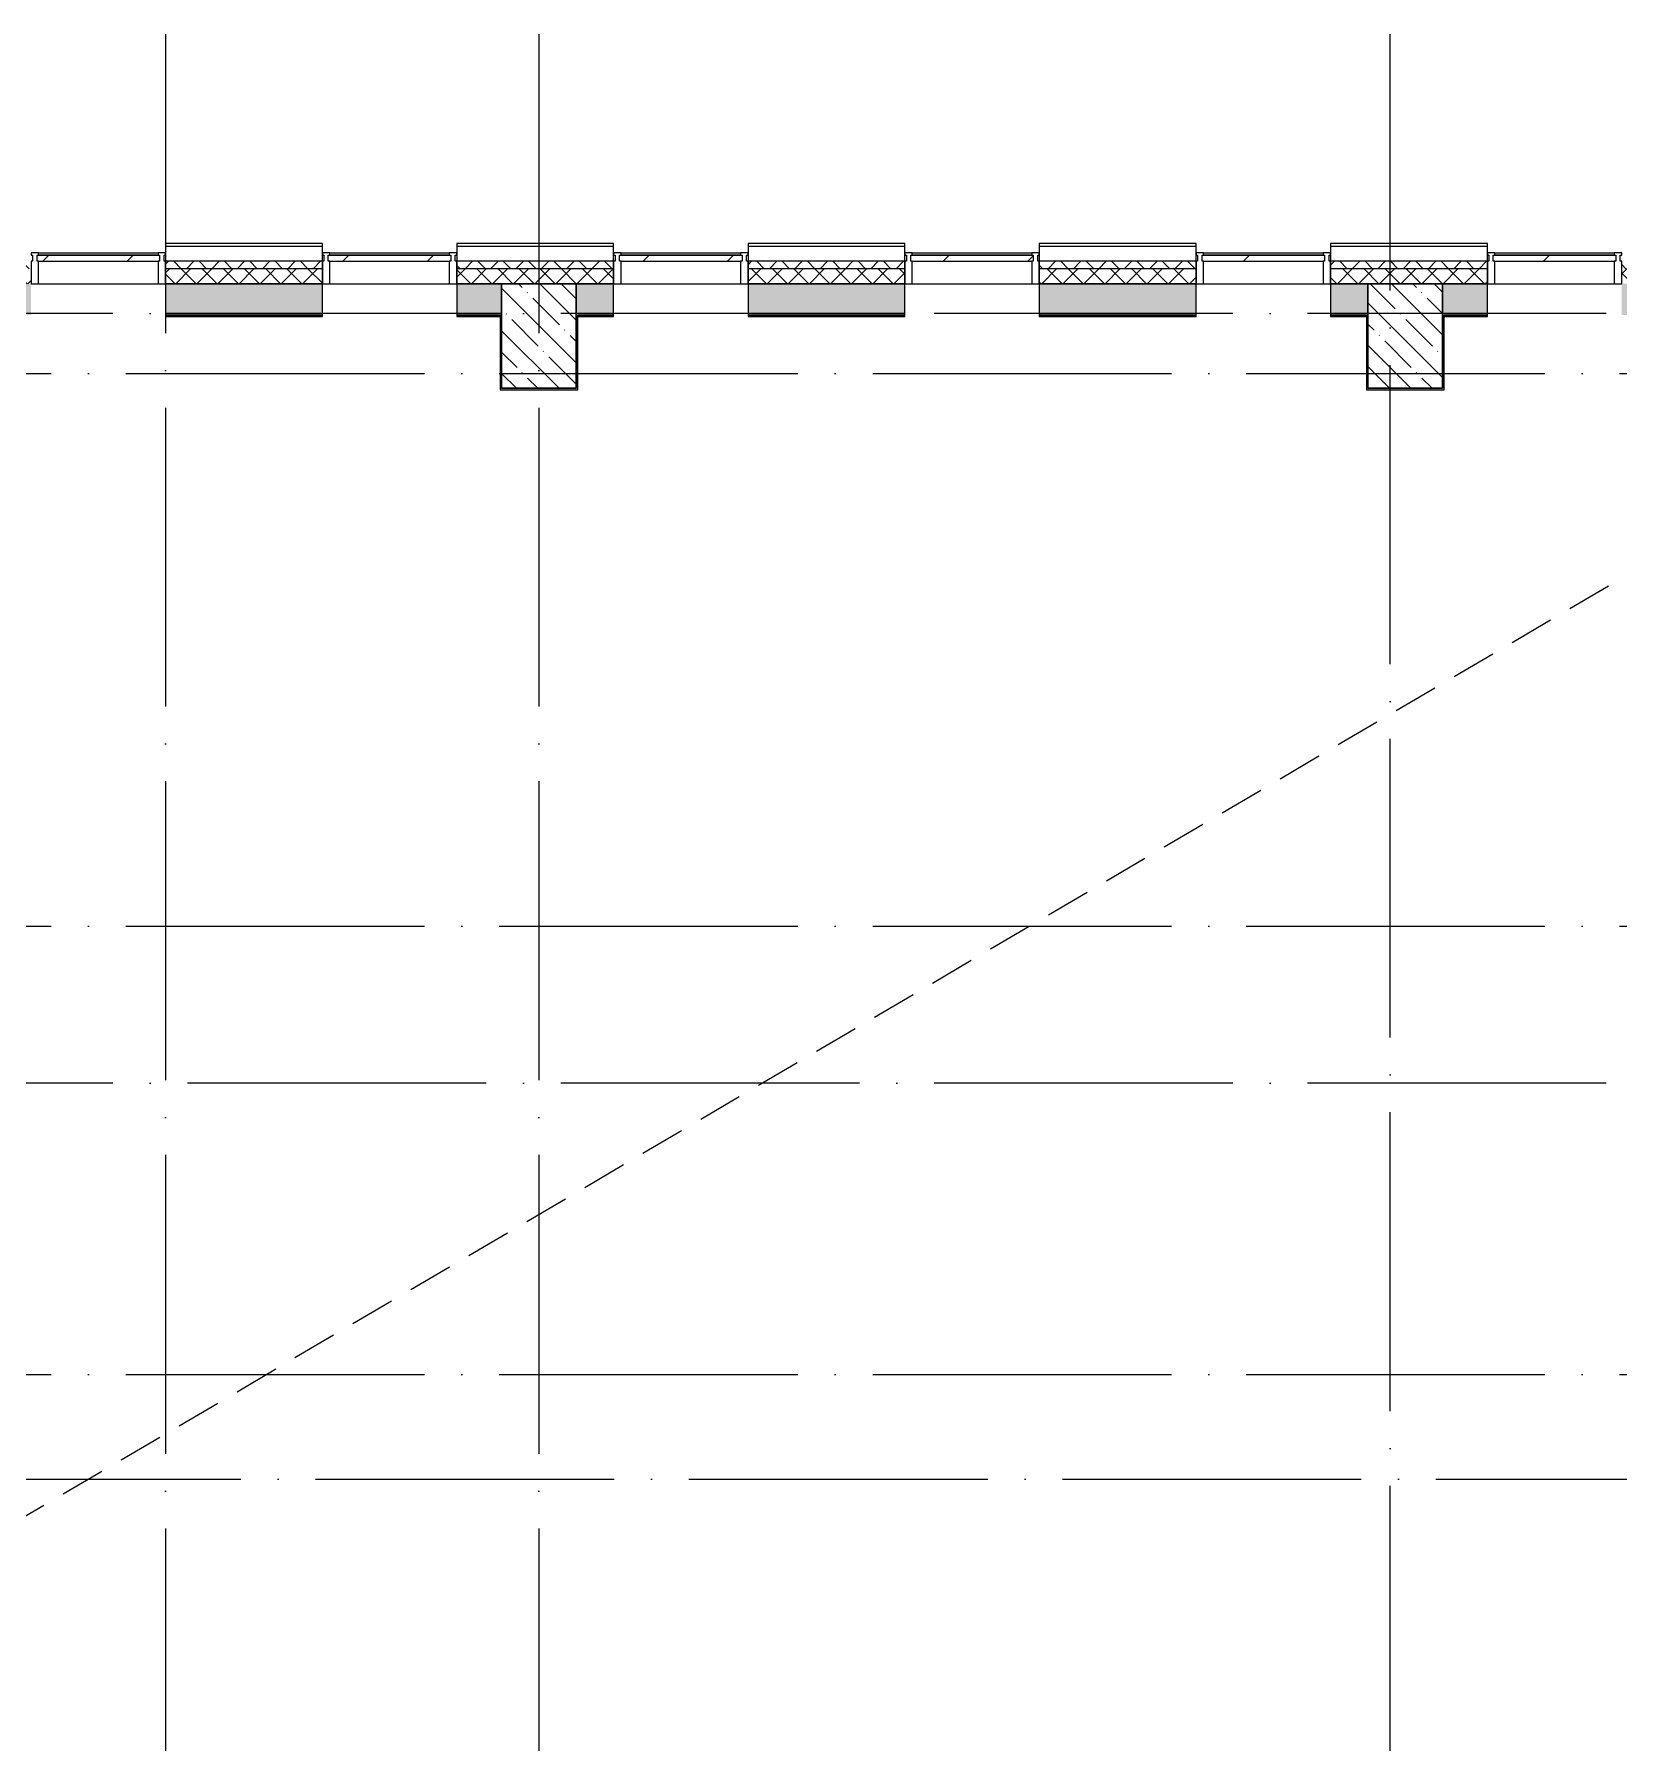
# Model space of a CAD drawing. Header units: millimetres. Extents: x 97 to 215964, y -4577 to 60645.
# Drawn here: x 154618 to 165228, y 49210 to 60645 of the extents above; entities that cross this region are included whole.
import ezdxf

# ---------------------------------------------------------------- set-up
doc = ezdxf.new("R2010")
doc.units = ezdxf.units.MM
doc.linetypes.add('ADSK_Линия сетки', pattern=[2500, 2000, -250, 0, -250])
doc.linetypes.add('ADSK_Снесено', pattern=[450, 300, -150])
for name, color, linetype, lineweight in [('A-DETL-DEMO-OTLN', 6, 'ADSK_Снесено', 9), ('A-GLAZ-____-MCUT', 151, 'Continuous', 9), ('A-GLAZ-____-OTLN', 151, 'Continuous', 9), ('A-GLAZ-CURT-OTLN', 52, 'Continuous', 9), ('A-GLAZ-CWMG-MCUT', 51, 'Continuous', 9), ('A-GLAZ-CWMG-OTLN', 51, 'Continuous', 9), ('A-WALL-____-MCUT', 113, 'Continuous', 9), ('A-WALL-____-PATT', 111, 'Continuous', 9), ('A-WALL-FNSH-MCUT', 113, 'Continuous', 9), ('S-COLS-____-MCUT', 52, 'Continuous', 9), ('S-COLS-____-OTLN', 52, 'Continuous', 9), ('S-GRID-____-OTLN', 1, 'Continuous', 9)]:
    doc.layers.add(name, color=color, linetype=linetype, lineweight=lineweight)
pattern_1 = [(135, (0, 0), (-142.5612, -142.5612), []), (135, (142.56, 0), (-142.5612, -142.5612), [252.016, -50.403, 3.353, -47.05])]

# ---------------------------------------------------------------- blocks, each defined once
blk = doc.blocks.new('PNS_Панель прямоугольная2 - Нр_Стекло - 40мм-24956868-О_АИ_ПП_8_400_Целиком')
at = {"layer": 'A-GLAZ-____-OTLN', "lineweight": 5}
h = blk.add_hatch(dxfattribs=at)
h.set_pattern_fill('FP_134', color=256, style=0, pattern_type=2)
h.set_pattern_definition([(45, (-106100.45, -59065), (-282.8427, 282.8427), [200, -600]), (45, (-106300.45, -59165), (-282.8427, 282.8427), [600, -200]), (45, (-105900.45, -59265), (-282.8427, 282.8427), [200, -600])])
h.paths.add_polyline_path([(400, -40), (410, -40), (410, 0), (-410, 0), (-410, -40), (387, -40)])
at = {"layer": 'A-GLAZ-____-MCUT', "color": 10, "lineweight": 5}
for p, q in [((400, 0), (-400, 0)), ((-400, -40), (400, -40))]:
    blk.add_line(p, q, dxfattribs=at)
at = {"layer": 'A-GLAZ-____-OTLN', "color": 10, "lineweight": 5}
blk.add_line((-410, 0), (410, 0), dxfattribs=at)
blk = doc.blocks.new('Прямоугольный импост - Импост структурный с накладкой - 190мм-21920961-О_АИ_ПП_8_400_Целиком')
at = {"layer": 'A-GLAZ-CWMG-OTLN', "color": 10, "lineweight": 5}
for p, q in [((105600, 59182), (106400, 59182)), ((105600, 58975), (106400, 58975))]:
    blk.add_line(p, q, dxfattribs=at)
blk = doc.blocks.new('Прямоугольный импост - Импост структурный с накладкой - 190мм-21920983-О_АИ_ПП_8_400_Целиком')
at = {"layer": 'A-GLAZ-CWMG-MCUT', "color": 90}
for p, q in [((-50, 40), (-50, 190)), ((-50, 190), (0, 190)), ((0, 190), (0, 40)), ((-40, 40), (-50, 40)), ((-50, -17), (-50, 0)), ((-50, 0), (-40, 0)), ((-40, 0), (-40, 40)), ((-10, 40), (-10, 0)), ((0, 40), (-10, 40)), ((-10, 0), (0, 0)), ((0, 0), (0, -17)), ((0, -17), (-50, -17))]:
    blk.add_line(p, q, dxfattribs=at)
blk = doc.blocks.new('Прямоугольный импост - Импост структурный с накладкой - 190мм-21920984-О_АИ_ПП_8_400_Целиком')
at = {"layer": 'A-GLAZ-CWMG-MCUT', "color": 90}
for p, q in [((0, 190), (-50, 190)), ((-50, 190), (-50, 40)), ((0, 40), (0, 190)), ((-50, 40), (-40, 40)), ((-40, 0), (-50, 0)), ((-50, 0), (-50, -17)), ((-40, 40), (-40, 0)), ((-10, 0), (-10, 40)), ((-10, 40), (0, 40)), ((0, 0), (-10, 0)), ((0, -17), (0, 0)), ((-50, -17), (0, -17))]:
    blk.add_line(p, q, dxfattribs=at)
blk = doc.blocks.new('PNS_Панель прямоугольная2 - Нр_Стекло - 40мм-V121-О_АИ_ПП_8_400_Целиком')
at = {"layer": 'A-GLAZ-____-OTLN', "lineweight": 5}
h = blk.add_hatch(dxfattribs=at)
h.set_pattern_fill('FP_135', color=256, style=0, pattern_type=2)
h.set_pattern_definition([(45, (-104150.45, -59065), (-282.8427, 282.8427), [200, -600]), (45, (-104350.45, -59165), (-282.8427, 282.8427), [600, -200]), (45, (-103950.45, -59265), (-282.8427, 282.8427), [200, -600])])
h.paths.add_polyline_path([(400, -40), (410, -40), (410, 0), (-410, 0), (-410, -40), (-179, -40)])
at = {"layer": 'A-GLAZ-____-MCUT', "color": 10, "lineweight": 5}
for p, q in [((400, 0), (-400, 0)), ((-400, -40), (400, -40))]:
    blk.add_line(p, q, dxfattribs=at)
at = {"layer": 'A-GLAZ-____-OTLN', "color": 10, "lineweight": 5}
blk.add_line((-410, 0), (410, 0), dxfattribs=at)
blk = doc.blocks.new('PNS_Панель прямоугольная2 - Нр_Стекло - 40мм-V122-О_АИ_ПП_8_400_Целиком')
at = {"layer": 'A-GLAZ-____-OTLN', "lineweight": 5}
h = blk.add_hatch(dxfattribs=at)
h.set_pattern_fill('FP_136', color=256, style=0, pattern_type=2)
h.set_pattern_definition([(45, (-102200.45, -59065), (-282.8427, 282.8427), [200, -600]), (45, (-102400.45, -59165), (-282.8427, 282.8427), [600, -200]), (45, (-102000.45, -59265), (-282.8427, 282.8427), [200, -600])])
h.paths.add_polyline_path([(400, -40), (410, -40), (410, 0), (-410, 0), (-410, -40), (-115, -40)])
at = {"layer": 'A-GLAZ-____-MCUT', "color": 10, "lineweight": 5}
for p, q in [((400, 0), (-400, 0)), ((-400, -40), (400, -40))]:
    blk.add_line(p, q, dxfattribs=at)
at = {"layer": 'A-GLAZ-____-OTLN', "color": 10, "lineweight": 5}
blk.add_line((-410, 0), (410, 0), dxfattribs=at)
blk = doc.blocks.new('PNS_Панель прямоугольная2 - Нр_Стекло - 40мм-V123-О_АИ_ПП_8_400_Целиком')
at = {"layer": 'A-GLAZ-____-OTLN', "lineweight": 5}
h = blk.add_hatch(dxfattribs=at)
h.set_pattern_fill('FP_137', color=256, style=0, pattern_type=2)
h.set_pattern_definition([(45, (-100250.45, -59065), (-282.8427, 282.8427), [200, -600]), (45, (-100450.45, -59165), (-282.8427, 282.8427), [600, -200]), (45, (-100050.45, -59265), (-282.8427, 282.8427), [200, -600])])
h.paths.add_polyline_path([(400, -40), (410, -40), (410, 0), (-410, 0), (-410, -40), (-52, -40)])
at = {"layer": 'A-GLAZ-____-MCUT', "color": 10, "lineweight": 5}
for p, q in [((400, 0), (-400, 0)), ((-400, -40), (400, -40))]:
    blk.add_line(p, q, dxfattribs=at)
at = {"layer": 'A-GLAZ-____-OTLN', "color": 10, "lineweight": 5}
blk.add_line((-410, 0), (410, 0), dxfattribs=at)
blk = doc.blocks.new('PNS_Панель прямоугольная2 - Нр_Стекло - 40мм-V124-О_АИ_ПП_8_400_Целиком')
at = {"layer": 'A-GLAZ-____-OTLN', "lineweight": 5}
h = blk.add_hatch(dxfattribs=at)
h.set_pattern_fill('FP_138', color=256, style=0, pattern_type=2)
h.set_pattern_definition([(45, (-98300.45, -59065), (-282.8427, 282.8427), [200, -600]), (45, (-98500.45, -59165), (-282.8427, 282.8427), [600, -200]), (45, (-98100.45, -59265), (-282.8427, 282.8427), [200, -600])])
h.paths.add_polyline_path([(400, -40), (410, -40), (410, 0), (-410, 0), (-410, -40), (11, -40)])
at = {"layer": 'A-GLAZ-____-MCUT', "color": 10, "lineweight": 5}
for p, q in [((400, 0), (-400, 0)), ((-400, -40), (400, -40))]:
    blk.add_line(p, q, dxfattribs=at)
at = {"layer": 'A-GLAZ-____-OTLN', "color": 10, "lineweight": 5}
blk.add_line((-410, 0), (410, 0), dxfattribs=at)
blk = doc.blocks.new('PNS_Панель прямоугольная2 - Нр_Стекло - 40мм-V125-О_АИ_ПП_8_400_Целиком')
at = {"layer": 'A-GLAZ-____-OTLN', "lineweight": 5}
h = blk.add_hatch(dxfattribs=at)
h.set_pattern_fill('FP_139', color=256, style=0, pattern_type=2)
h.set_pattern_definition([(45, (-96350.45, -59065), (-282.8427, 282.8427), [200, -600]), (45, (-96550.45, -59165), (-282.8427, 282.8427), [600, -200]), (45, (-96150.45, -59265), (-282.8427, 282.8427), [200, -600])])
h.paths.add_polyline_path([(400, -40), (410, -40), (410, 0), (-410, 0), (-410, -40), (75, -40)])
at = {"layer": 'A-GLAZ-____-MCUT', "color": 10, "lineweight": 5}
for p, q in [((400, 0), (-400, 0)), ((-400, -40), (400, -40))]:
    blk.add_line(p, q, dxfattribs=at)
at = {"layer": 'A-GLAZ-____-OTLN', "color": 10, "lineweight": 5}
blk.add_line((-410, 0), (410, 0), dxfattribs=at)
blk = doc.blocks.new('0083_СОШ675_АР_R22_rvt-1-О_АИ_ПП_8_400_Целиком')
at = {"layer": 'A-WALL-____-PATT', "lineweight": 5}
h = blk.add_hatch(dxfattribs=at)
h.set_pattern_fill('FP_9', color=10, style=0, pattern_type=2)
h.set_pattern_definition([(135, (0, 0), (-84.85281, -84.85281), []), (225, (0, 0), (84.85281, -84.85281), [])])
h.paths.add_polyline_path([(109200, 59075), (109250, 59075), (109250, 59125), (106450, 59125), (106450, 59075), (108903, 59075)])
h.paths.add_polyline_path([(105550, 59075), (105550, 59125), (104500, 59125), (104500, 59075), (105130, 59075)])
h.paths.add_polyline_path([(101650, 59075), (101650, 59125), (100600, 59125), (100600, 59075), (101356, 59075)])
h.paths.add_polyline_path([(102550, 59075), (103600, 59075), (103600, 59125), (102550, 59125)])
h.paths.add_polyline_path([(99700, 59075), (99700, 59125), (98650, 59125), (98650, 59075), (99470, 59075)])
h.paths.add_polyline_path([(97583, 59075), (97750, 59075), (97750, 59125), (96700, 59125), (96700, 59075)])
h.paths.add_polyline_path([(95800, 59075), (95800, 59125), (94750, 59125), (94750, 59075), (95068, 59075)])
h.paths.add_polyline_path([(88900, 59075), (89950, 59075), (89950, 59125), (88900, 59125)])
h.paths.add_polyline_path([(90850, 59075), (91900, 59075), (91900, 59125), (90850, 59125)])
h.paths.add_polyline_path([(92800, 59075), (93850, 59075), (93850, 59125), (92800, 59125)])
h.paths.add_polyline_path([(88000, 59075), (88000, 59125), (86950, 59125), (86950, 59075), (87521, 59075)])
h.paths.add_polyline_path([(84100, 59075), (84100, 59125), (83050, 59125), (83050, 59075), (83748, 59075)])
h.paths.add_polyline_path([(85005, 59075), (86050, 59075), (86050, 59125), (85000, 59125), (85000, 59075)])
h.paths.add_polyline_path([(81100, 59075), (82150, 59075), (82150, 59125), (81100, 59125)])
h.paths.add_polyline_path([(80200, 59075), (80200, 59125), (77330, 59125), (77330, 59075), (79974, 59075)])
h = blk.add_hatch(dxfattribs=at)
h.set_pattern_fill('FP_16', color=10, style=0, pattern_type=2)
h.set_pattern_definition([(45, (0, 0), (-70.71068, 70.71068), []), (135, (0, 0), (-70.71068, -70.71068), [])])
h.paths.add_polyline_path([(109100, 58975), (109200, 58975), (109200, 59075), (106450, 59075), (106450, 58975), (108903, 58975)])
h.paths.add_polyline_path([(105250, 58975), (105550, 58975), (105550, 59075), (104500, 59075), (104500, 58975), (105130, 58975)])
h.paths.add_polyline_path([(103600, 58975), (103600, 59075), (102550, 59075), (102550, 58975), (102614, 58975)])
h.paths.add_polyline_path([(100600, 58975), (101650, 58975), (101650, 59075), (100600, 59075)])
h.paths.add_polyline_path([(99700, 58975), (99700, 59075), (98650, 59075), (98650, 58975), (99470, 58975)])
h.paths.add_polyline_path([(96700, 58975), (97750, 58975), (97750, 59075), (96700, 59075)])
h.paths.add_polyline_path([(93810, 58975), (93850, 58975), (93850, 59075), (92800, 59075), (92800, 58975), (93650, 58975)])
h.paths.add_polyline_path([(95800, 58975), (95800, 59075), (94750, 59075), (94750, 58975), (95068, 58975)])
h.paths.add_polyline_path([(91900, 58975), (91900, 59075), (90850, 59075), (90850, 58975)])
h.paths.add_polyline_path([(88900, 58975), (89950, 58975), (89950, 59075), (88900, 59075)])
h.paths.add_polyline_path([(88000, 58975), (88000, 59075), (86950, 59075), (86950, 58975), (87850, 58975)])
h.paths.add_polyline_path([(85005, 58975), (86050, 58975), (86050, 59075), (85000, 59075), (85000, 58975)])
h.paths.add_polyline_path([(83748, 58975), (84100, 58975), (84100, 59075), (83050, 59075), (83050, 58975)])
h.paths.add_polyline_path([(81550, 58975), (82150, 58975), (82150, 59075), (81100, 59075), (81100, 58975), (81232, 58975)])
h.paths.add_polyline_path([(79974, 58975), (80200, 58975), (80200, 59075), (77500, 59075), (77500, 58975), (78000, 58975)])
h.paths.add_polyline_path([(77350, 58975), (77450, 58975), (77450, 59075), (77330, 59075), (77330, 58975)])
h = blk.add_hatch(dxfattribs=at)
h.set_pattern_fill('FP_69', color=10, style=0, pattern_type=2)
h.set_pattern_definition([(50, (0, 0), (364.3679, -31.8783), [38.1, -419.1]), (355, (0, 0), (-70.4859, 382.1133), [30.48, -335.28]), (100.451, (30.36, -2.66), (293.885, 350.2334), [32.38, -356.18]), (46.184, (0, 101.6), (542.1585, -84.0858), [57.15, -628.65]), (96.636, (45.2, 94.6), (474.805, 494.8554), [48.57, -534.27]), (351.184, (0, 101.6), (474.8102, 494.85), [45.72, -502.92]), (21, (50.8, 76.2), (303.2285, -204.53046), [38.1, -419.1]), (326, (50.8, 76.2), (123.6039, 368.376), [30.48, -335.28]), (71.451, (76.07, 59.16), (426.8341, 163.8427), [32.38, -356.18]), (37.5, (0, 0), (6.17665, 169.11015), [16.764, -314.452, 16.764, -323.596, -336.55]), (37.5, (0, 0), (6.17665, 169.11015), [-671.576, 16.764, -319.786]), (7.5, (0, 0), (133.63888, 200.3615), [16.764, -177.292, 16.764, -306.832, -128.27]), (7.5, (0, 0), (133.63888, 200.3615), [-517.652, 16.764, -111.506]), (327.5, (-113.28, 0), (271.18182, -11.45836), [16.764, -110.236, 16.764, -379.476, -525.78]), (327.5, (-113.28, 0), (271.18182, -11.45836), [-523.24, 16.764, -509.016]), (317.5, (-164.08, 0), (296.2585, 50.85285), [16.764, -148.336, 16.764, -246.38, -373.38]), (317.5, (-164.08, 0), (296.2585, 50.85285), [-428.244, 16.764, -356.616])])
h.paths.add_polyline_path([(108700, 58775), (108700, 58975), (106450, 58975), (106450, 58775), (107645, 58775)])
h.paths.add_polyline_path([(105550, 58775), (105550, 58975), (105250, 58975), (105250, 58775)])
h.paths.add_polyline_path([(104500, 58775), (104750, 58775), (104750, 58975), (104500, 58975)])
h.paths.add_polyline_path([(102550, 58775), (103600, 58775), (103600, 58975), (102550, 58975)])
h.paths.add_polyline_path([(99470, 58775), (99700, 58775), (99700, 58975), (99450, 58975), (99450, 58775)])
h.paths.add_polyline_path([(100600, 58775), (101650, 58775), (101650, 58975), (100600, 58975)])
h.paths.add_polyline_path([(98650, 58775), (98950, 58775), (98950, 58975), (98650, 58975)])
h.paths.add_polyline_path([(96700, 58775), (97750, 58775), (97750, 58975), (96700, 58975)])
h.paths.add_polyline_path([(94750, 58775), (95800, 58775), (95800, 58975), (94750, 58975)])
h.paths.add_polyline_path([(93850, 58775), (93850, 58975), (93650, 58975), (93650, 58775), (93810, 58775)])
h.paths.add_polyline_path([(92800, 58775), (93150, 58775), (93150, 58975), (92800, 58975)])
h.paths.add_polyline_path([(91900, 58775), (91900, 58975), (90850, 58975), (90850, 58775)])
h.paths.add_polyline_path([(89950, 58775), (89950, 58975), (88900, 58975), (88900, 58775)])
h.paths.add_polyline_path([(86050, 58775), (86050, 58975), (85000, 58975), (85000, 58775), (85005, 58775)])
h.paths.add_polyline_path([(87850, 58775), (88000, 58775), (88000, 58975), (87850, 58975)])
h.paths.add_polyline_path([(86950, 58775), (87350, 58775), (87350, 58975), (86950, 58975)])
h.paths.add_polyline_path([(84100, 58775), (84100, 58975), (83050, 58975), (83050, 58775), (83748, 58775)])
h.paths.add_polyline_path([(82150, 58775), (82150, 58975), (82050, 58975), (82050, 58775)])
h.paths.add_polyline_path([(80200, 58775), (80200, 58975), (78000, 58975), (78000, 58775), (79974, 58775)])
h.paths.add_polyline_path([(81550, 58775), (81550, 58975), (81100, 58975), (81100, 58775), (81232, 58775)])
at = {"layer": 'S-COLS-____-OTLN', "lineweight": 5}
h = blk.add_hatch(dxfattribs=at)
h.set_pattern_fill('FP_8', color=256, style=0, pattern_type=2)
h.set_pattern_definition(pattern_1)
h.paths.add_polyline_path([(99450, 58275), (99450, 58975), (98950, 58975), (98950, 58275)])
h = blk.add_hatch(dxfattribs=at)
h.set_pattern_fill('FP_8', color=256, style=0, pattern_type=2)
h.set_pattern_definition(pattern_1)
h.paths.add_polyline_path([(105250, 58275), (105250, 58975), (104750, 58975), (104750, 58275), (105130, 58275)])
at = {"layer": 'A-WALL-____-MCUT', "color": 90}
for p, q in [((96700, 59225), (96700, 59125)), ((97750, 59125), (97750, 59225)), ((98650, 59225), (98650, 59125)), ((99700, 59125), (99700, 59225)), ((100600, 59225), (100600, 59125)), ((101650, 59125), (101650, 59225)), ((102550, 59225), (102550, 59125)), ((103600, 59125), (103600, 59225)), ((104500, 59225), (104500, 59125)), ((105550, 59125), (105550, 59225)), ((96700, 59075), (96700, 58975)), ((97750, 58975), (97750, 59075)), ((98650, 59075), (98650, 58975)), ((99700, 58975), (99700, 59075)), ((100600, 59075), (100600, 58975)), ((101650, 58975), (101650, 59075)), ((102550, 59075), (102550, 58975)), ((103600, 58975), (103600, 59075)), ((104500, 59075), (104500, 58975)), ((105550, 58975), (105550, 59075)), ((98950, 58975), (99450, 58975)), ((104750, 58975), (105250, 58975))]:
    blk.add_line(p, q, dxfattribs=at)
at = {"layer": 'A-WALL-____-MCUT', "color": 10, "lineweight": 5}
for p, q in [((97750, 59225), (96700, 59225)), ((99700, 59225), (98650, 59225)), ((101650, 59225), (100600, 59225)), ((103600, 59225), (102550, 59225)), ((105550, 59225), (104500, 59225)), ((98950, 58775), (98950, 58975)), ((99450, 58975), (99450, 58775)), ((104750, 58775), (104750, 58975)), ((105250, 58975), (105250, 58775)), ((98950, 58755), (98940, 58755)), ((99460, 58755), (99450, 58755)), ((104750, 58755), (104740, 58755)), ((105260, 58755), (105250, 58755))]:
    blk.add_line(p, q, dxfattribs=at)
at = {"layer": 'A-WALL-____-MCUT', "color": 50, "lineweight": 13}
for p, q in [((96700, 59125), (96700, 59075)), ((97750, 59125), (96700, 59125)), ((97750, 59075), (97750, 59125)), ((98650, 59125), (98650, 59075)), ((99700, 59125), (98650, 59125)), ((99700, 59075), (99700, 59125)), ((100600, 59125), (100600, 59075)), ((101650, 59125), (100600, 59125)), ((101650, 59075), (101650, 59125)), ((102550, 59125), (102550, 59075)), ((103600, 59125), (102550, 59125)), ((103600, 59075), (103600, 59125)), ((104500, 59125), (104500, 59075)), ((105550, 59125), (104500, 59125)), ((105550, 59075), (105550, 59125)), ((97750, 59075), (96700, 59075)), ((99700, 59075), (98650, 59075)), ((101650, 59075), (100600, 59075)), ((103600, 59075), (102550, 59075)), ((105550, 59075), (104500, 59075)), ((96700, 58975), (97750, 58975)), ((96700, 58975), (96700, 58775)), ((97750, 58975), (96700, 58975)), ((97750, 58775), (97750, 58975)), ((98650, 58975), (98950, 58975)), ((98650, 58975), (98650, 58775)), ((98950, 58975), (98650, 58975)), ((99450, 58975), (99700, 58975)), ((99700, 58975), (99450, 58975)), ((99700, 58775), (99700, 58975)), ((100600, 58975), (101650, 58975)), ((100600, 58975), (100600, 58775)), ((101650, 58975), (100600, 58975)), ((101650, 58775), (101650, 58975)), ((102550, 58975), (103600, 58975)), ((102550, 58975), (102550, 58775)), ((103600, 58975), (102550, 58975)), ((103600, 58775), (103600, 58975)), ((104500, 58975), (104750, 58975)), ((104500, 58975), (104500, 58775)), ((104750, 58975), (104500, 58975)), ((105250, 58975), (105550, 58975)), ((105550, 58975), (105250, 58975)), ((105550, 58775), (105550, 58975)), ((96700, 58775), (97750, 58775)), ((98650, 58775), (98950, 58775)), ((99450, 58775), (99700, 58775)), ((100600, 58775), (101650, 58775)), ((102550, 58775), (103600, 58775)), ((104500, 58775), (104750, 58775)), ((105250, 58775), (105550, 58775))]:
    blk.add_line(p, q, dxfattribs=at)
at = {"layer": 'A-WALL-FNSH-MCUT', "color": 90}
for p, q in [((97750, 59245), (96700, 59245)), ((96700, 59245), (96700, 59225)), ((97750, 59225), (97750, 59245)), ((99700, 59245), (98650, 59245)), ((98650, 59245), (98650, 59225)), ((99700, 59225), (99700, 59245)), ((101650, 59245), (100600, 59245)), ((100600, 59245), (100600, 59225)), ((101650, 59225), (101650, 59245)), ((103600, 59245), (102550, 59245)), ((102550, 59245), (102550, 59225)), ((103600, 59225), (103600, 59245)), ((105550, 59245), (104500, 59245)), ((104500, 59245), (104500, 59225)), ((105550, 59225), (105550, 59245)), ((97750, 58775), (96700, 58775)), ((96700, 58775), (96700, 58755)), ((96700, 58755), (97750, 58755)), ((97750, 58755), (97750, 58775)), ((98950, 58775), (98650, 58775)), ((98650, 58775), (98650, 58755)), ((98650, 58755), (98940, 58755)), ((98940, 58755), (98940, 58265)), ((98950, 58755), (98950, 58775)), ((98950, 58275), (98950, 58755)), ((99700, 58775), (99450, 58775)), ((99450, 58775), (99450, 58755)), ((99450, 58755), (99450, 58275)), ((99460, 58755), (99700, 58755)), ((99460, 58275), (99460, 58755)), ((99700, 58755), (99700, 58775)), ((101650, 58775), (100600, 58775)), ((100600, 58775), (100600, 58755)), ((100600, 58755), (101650, 58755)), ((101650, 58755), (101650, 58775)), ((103600, 58775), (102550, 58775)), ((102550, 58775), (102550, 58755)), ((102550, 58755), (103600, 58755)), ((103600, 58755), (103600, 58775)), ((104750, 58775), (104500, 58775)), ((104500, 58775), (104500, 58755)), ((104500, 58755), (104740, 58755)), ((104740, 58755), (104740, 58265)), ((104750, 58755), (104750, 58775)), ((104750, 58275), (104750, 58755)), ((105550, 58775), (105250, 58775)), ((105250, 58775), (105250, 58755)), ((105250, 58755), (105250, 58275)), ((105260, 58755), (105550, 58755)), ((105260, 58275), (105260, 58755)), ((105550, 58755), (105550, 58775)), ((98940, 58265), (98950, 58265)), ((99450, 58275), (98950, 58275)), ((98950, 58265), (99460, 58265)), ((99460, 58265), (99460, 58275)), ((104740, 58265), (104750, 58265)), ((105250, 58275), (104750, 58275)), ((104750, 58265), (105260, 58265)), ((105260, 58265), (105260, 58275))]:
    blk.add_line(p, q, dxfattribs=at)
at = {"layer": 'S-COLS-____-MCUT', "color": 130, "lineweight": 25}
for p, q in [((99450, 58975), (98950, 58975)), ((105250, 58975), (104750, 58975)), ((98950, 58775), (98950, 58275)), ((99450, 58275), (99450, 58775)), ((104750, 58775), (104750, 58275)), ((105250, 58275), (105250, 58775)), ((98950, 58275), (99450, 58275)), ((104750, 58275), (105250, 58275))]:
    blk.add_line(p, q, dxfattribs=at)
at = {"layer": 'S-COLS-____-OTLN', "color": 90}
for p, q in [((98950, 58975), (98950, 58775)), ((99450, 58775), (99450, 58975)), ((104750, 58975), (104750, 58775)), ((105250, 58775), (105250, 58975))]:
    blk.add_line(p, q, dxfattribs=at)
at = {"layer": 'A-GLAZ-CURT-OTLN', "color": 90, "lineweight": 9}
for name, p in [('PNS_Панель прямоугольная2 - Нр_Стекло - 40мм-V125-О_АИ_ПП_8_400_Целиком', (96250, 59165)), ('PNS_Панель прямоугольная2 - Нр_Стекло - 40мм-V124-О_АИ_ПП_8_400_Целиком', (98200, 59165)), ('PNS_Панель прямоугольная2 - Нр_Стекло - 40мм-V123-О_АИ_ПП_8_400_Целиком', (100150, 59165)), ('PNS_Панель прямоугольная2 - Нр_Стекло - 40мм-V122-О_АИ_ПП_8_400_Целиком', (102100, 59165)), ('PNS_Панель прямоугольная2 - Нр_Стекло - 40мм-V121-О_АИ_ПП_8_400_Целиком', (104050, 59165)), ('PNS_Панель прямоугольная2 - Нр_Стекло - 40мм-24956868-О_АИ_ПП_8_400_Целиком', (106000, 59165))]:
    blk.add_blockref(name, p, dxfattribs=at)
at = {"layer": 'A-GLAZ-CWMG-OTLN', "color": 90, "lineweight": 9, "rotation": 180}
for p in [(95800, 59165), (97750, 59165), (99700, 59165), (101650, 59165), (103600, 59165), (105550, 59165)]:
    blk.add_blockref('Прямоугольный импост - Импост структурный с накладкой - 190мм-21920984-О_АИ_ПП_8_400_Целиком', p, dxfattribs=at)
at = {"layer": 'A-GLAZ-CWMG-OTLN', "color": 90, "lineweight": 9}
for p in [(-9750, 0), (-7800, 0), (-5850, 0), (-3900, 0), (-1950, 0), (0, 0)]:
    blk.add_blockref('Прямоугольный импост - Импост структурный с накладкой - 190мм-21920961-О_АИ_ПП_8_400_Целиком', p, dxfattribs=at)
at = {"layer": 'A-GLAZ-CWMG-OTLN', "color": 90, "lineweight": 9, "extrusion": (0, 0, -1), "rotation": 180}
for p in [(-96700, 59165), (-98650, 59165), (-100600, 59165), (-102550, 59165), (-104500, 59165), (-106450, 59165)]:
    blk.add_blockref('Прямоугольный импост - Импост структурный с накладкой - 190мм-21920983-О_АИ_ПП_8_400_Целиком', p, dxfattribs=at)

msp = doc.modelspace()

# ---------------------------------------------------------------- hatches: boundary and pattern name
at = {"layer": 'A-WALL-____-PATT'}
h = msp.add_hatch(color=7, dxfattribs=at)
h.paths.add_polyline_path([(157747.887824, 58765), (157747.887824, 58775), (157448.338302, 58775), (157448.338302, 58765), (157737.887824, 58765)])
h.paths.add_polyline_path([(156548.338302, 58765), (156548.338302, 58775), (155498.338302, 58775), (155498.338302, 58765), (156380.925329, 58765)])
h.paths.add_polyline_path([(154598.338302, 58765), (154598.338302, 58775), (153548.338302, 58775), (153548.338302, 58765), (153865.405598, 58765)])
h.paths.add_polyline_path([(152648.338302, 58765), (152648.338302, 58775), (152457.887824, 58775), (152457.887824, 58765), (152607.645733, 58765)])
for points in [[(157747.887824, 58265.000586), (157747.887824, 58765), (157737.887824, 58765), (157737.887824, 58265.000586)], [(158247.887824, 58275.000586), (158257.887824, 58275.000586), (158257.887824, 58775), (158247.887824, 58775), (158247.887824, 58746.734595)], [(163547.887824, 58265.000586), (163547.887824, 58765), (163537.887824, 58765), (163537.887824, 58265.000586)], [(164047.887824, 58275.000586), (164057.887824, 58275.000586), (164057.887824, 58775), (164047.887824, 58775), (164047.887824, 58746.734595)], [(157747.887824, 58265.000586), (158257.887824, 58265.000586), (158257.887824, 58275.000586), (157747.887824, 58275.000586)], [(163927.484522, 58265.000586), (164057.887824, 58265.000586), (164057.887824, 58275.000586), (163547.887824, 58275.000586), (163547.887824, 58265.000586)]]:
    msp.add_hatch(color=7, dxfattribs=at).paths.add_polyline_path(points)
h = msp.add_hatch(color=7, dxfattribs=at)
h.paths.add_polyline_path([(163537.887824, 58765), (163547.887824, 58765), (163547.887824, 58775), (163298.338302, 58775), (163298.338302, 58765)])
h.paths.add_polyline_path([(162398.338302, 58765), (162398.338302, 58775), (161348.338302, 58775), (161348.338302, 58765), (161411.964791, 58765)])
h.paths.add_polyline_path([(160448.338302, 58765), (160448.338302, 58775), (159398.338302, 58775), (159398.338302, 58765), (160154.204926, 58765)])
h.paths.add_polyline_path([(158498.338302, 58765), (158498.338302, 58775), (158257.887824, 58775), (158257.887824, 58765), (158267.565128, 58765)])
h = msp.add_hatch(color=7, dxfattribs=at)
h.paths.add_polyline_path([(167487.865903, 58765), (167497.865903, 58765), (167497.865903, 58775), (165248.338302, 58775), (165248.338302, 58765), (166443.004253, 58765)])
h.paths.add_polyline_path([(164057.887824, 58765), (164348.338302, 58765), (164348.338302, 58775), (164057.887824, 58775)])

# ---------------------------------------------------------------- linework, layer by layer
at = {"layer": 'A-DETL-DEMO-OTLN'}
msp.add_line((167487.865903, 58319.113923), (136614.912617, 40185), dxfattribs=at)
at = {"layer": 'A-WALL-____-MCUT', "color": 7}
for p, q in [((156548.338302, 58775), (155498.338302, 58775)), ((155498.338302, 58775), (155498.338302, 58765)), ((155498.338302, 58765), (156548.338302, 58765)), ((156548.338302, 58765), (156548.338302, 58775)), ((157747.887824, 58775), (157448.338302, 58775)), ((157448.338302, 58775), (157448.338302, 58765)), ((157448.338302, 58765), (157737.887824, 58765)), ((157737.887824, 58765), (157737.887824, 58265.000586)), ((157747.887824, 58275.000586), (157747.887824, 58775)), ((158247.887824, 58775), (158247.887824, 58275.000586)), ((158498.338302, 58775), (158247.887824, 58775)), ((158257.887824, 58265.000586), (158257.887824, 58765)), ((158257.887824, 58765), (158498.338302, 58765)), ((158498.338302, 58765), (158498.338302, 58775)), ((160448.338302, 58775), (159398.338302, 58775)), ((159398.338302, 58775), (159398.338302, 58765)), ((159398.338302, 58765), (160448.338302, 58765)), ((160448.338302, 58765), (160448.338302, 58775)), ((162398.338302, 58775), (161348.338302, 58775)), ((161348.338302, 58775), (161348.338302, 58765)), ((161348.338302, 58765), (162398.338302, 58765)), ((162398.338302, 58765), (162398.338302, 58775)), ((163547.887824, 58775), (163298.338302, 58775)), ((163298.338302, 58775), (163298.338302, 58765)), ((163298.338302, 58765), (163537.887824, 58765)), ((163537.887824, 58765), (163537.887824, 58265.000586)), ((163547.887824, 58275.000586), (163547.887824, 58775)), ((164047.887824, 58775), (164047.887824, 58275.000586)), ((164348.338302, 58775), (164047.887824, 58775)), ((164057.887824, 58265.000586), (164057.887824, 58765)), ((164057.887824, 58765), (164348.338302, 58765)), ((164348.338302, 58765), (164348.338302, 58775)), ((157737.887824, 58265.000586), (158257.887824, 58265.000586)), ((158247.887824, 58275.000586), (157747.887824, 58275.000586)), ((163537.887824, 58265.000586), (164057.887824, 58265.000586)), ((164047.887824, 58275.000586), (163547.887824, 58275.000586))]:
    msp.add_line(p, q, dxfattribs=at)
at = {"layer": 'S-GRID-____-OTLN', "linetype": 'ADSK_Линия сетки'}
for p, q in [((155497.888158, 60644.999414), (155497.888158, -3572.657751)), ((157997.888491, 60644.999414), (157997.888491, -3572.657751)), ((163697.88841, -3572.657751), (163697.88841, 60644.999414)), ((215146.441901, 58775.000586), (135715.252179, 58775.000586)), ((55228.336609, 58375.000586), (213876.441901, 58375.000586)), ((55228.336609, 54675.000586), (215146.441901, 54675.000586)), ((215146.441901, 53625.11992), (135715.252179, 53625.11992)), ((55228.336609, 51675.000586), (215146.441901, 51675.000586)), ((56498.336609, 50975.000586), (213876.441901, 50975.000586))]:
    msp.add_line(p, q, dxfattribs=at)

# ---------------------------------------------------------------- block references
at = {"color": 250, "lineweight": 5}
msp.add_blockref('0083_СОШ675_АР_R22_rvt-1-О_АИ_ПП_8_400_Целиком', (58797.887824, 0), dxfattribs=at)

doc.saveas('drawing.dxf')
